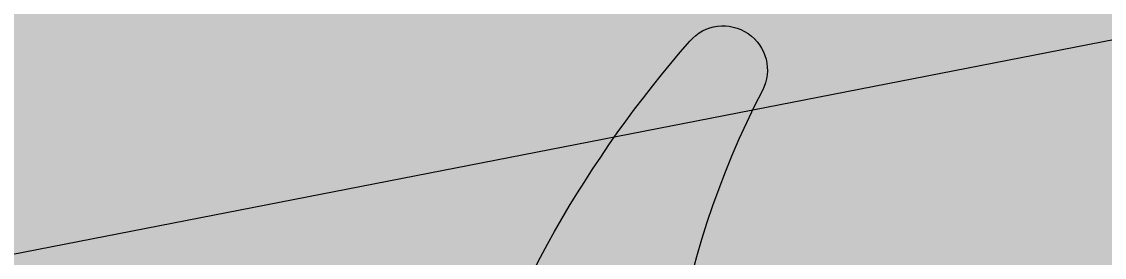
# Model space of a CAD drawing. Header units: millimetres. Extents: x 0 to 627661, y -95767 to 300888.
# Drawn here: x 508983.77 to 508991.23, y 25975.8 to 25977.43 of the extents above; entities that cross this region are included whole.
import ezdxf
from ezdxf.enums import TextEntityAlignment as Align

# ---------------------------------------------------------------- set-up
doc = ezdxf.new("R2018")
doc.units = ezdxf.units.MM
for name, color, linetype, lineweight in [('АР_Маркер экспликации', 239, 'Continuous', 13), ('АР_Номер помещения', 250, 'Continuous', 9), ('АР_Размеры', 175, 'Continuous', 9), ('АР_Сущ Несущая стена', 250, 'Continuous', 50)]:
    doc.layers.add(name, color=color, linetype=linetype, lineweight=lineweight)
doc.layers.add('АР_Названия помещений', color=124, linetype='Continuous', lineweight=5, plot=False)
doc.layers.add('АР_Помещения_площадь', color=19, linetype='Continuous', lineweight=9, plot=False)
doc.styles.add('ISOCPEUR', font='', dxfattribs={"height": 250})
doc.styles.get("Standard").update_dxf_attribs({"font": 'GOST.TTF'})
doc.styles.get('ISOCPEUR').set_extended_font_data('ISOCPEUR', italic=True)

# ---------------------------------------------------------------- blocks, each defined once
blk = doc.blocks.new('*U87')
at = {"color": 7, "style": 'ISOCPEUR', "width": 0.7, "flags": 1}
blk.add_attdef('КАТЕГОРИЯ', (-499.1655, -2092.1864), '', height=250, dxfattribs=at)
at = {"layer": 'АР_Номер помещения', "color": 7, "style": 'ISOCPEUR', "width": 0.7}
blk.add_attdef('НОМЕР_ПОМЕЩЕНИЯ', text='', height=300, dxfattribs=at).set_placement((-13874.5004, 6637.5515), align=Align.MIDDLE_CENTER)
at = {"layer": 'АР_Помещения_площадь', "color": 7, "lineweight": 30, "width": 0.7, "flags": 104}
blk.add_attdef('ИМЯ_ПОМЕЩЕНИЯ', text='', height=100, dxfattribs=at).set_placement((157.6277, 1217.1414), align=Align.MIDDLE_CENTER)
at = {"layer": 'АР_Помещения_площадь', "color": 7, "style": 'ISOCPEUR', "width": 0.7}
blk.add_attdef('ПЛОЩАДЬ_ПОМЕЩЕНИЯ', text='', height=200, dxfattribs=at).set_placement((-12654.5821, 407.6716), align=Align.MIDDLE_RIGHT)
blk = doc.blocks.new('*U85')
at = {"color": 7, "style": 'ISOCPEUR', "width": 0.7, "flags": 1}
blk.add_attdef('КАТЕГОРИЯ', (-499.1655, -2092.1864), '', height=250, dxfattribs=at)
at = {"layer": 'АР_Номер помещения', "color": 7, "style": 'ISOCPEUR', "width": 0.7}
blk.add_attdef('НОМЕР_ПОМЕЩЕНИЯ', text='', height=300, dxfattribs=at).set_placement((-17424.9012, 1870.773), align=Align.MIDDLE_CENTER)
at = {"layer": 'АР_Помещения_площадь', "color": 7, "lineweight": 30, "width": 0.7, "flags": 104}
blk.add_attdef('ИМЯ_ПОМЕЩЕНИЯ', text='', height=100, dxfattribs=at).set_placement((157.6277, 1217.1414), align=Align.MIDDLE_CENTER)
at = {"layer": 'АР_Помещения_площадь', "color": 7, "style": 'ISOCPEUR', "width": 0.7}
blk.add_attdef('ПЛОЩАДЬ_ПОМЕЩЕНИЯ', text='', height=200, dxfattribs=at).set_placement((-12452.8113, 399.3563), align=Align.MIDDLE_RIGHT)

msp = doc.modelspace()

# ---------------------------------------------------------------- linework, layer by layer
at = {"layer": 'АР_Размеры', "color": 5, "lineweight": 9, "ltscale": 150}
msp.add_line((511029.61, 26374.902), (508974.8961, 25974.1018), dxfattribs=at)
msp.add_line((511029.61, 26374.902), (508974.8961, 25974.1018), dxfattribs=at)
msp.add_line((511029.61, 26374.902), (508974.8961, 25974.1018), dxfattribs=at)
msp.add_line((511029.61, 26374.902), (508974.8961, 25974.1018), dxfattribs=at)
msp.add_line((511029.61, 26374.902), (508974.8961, 25974.1018), dxfattribs=at)
msp.add_line((511029.61, 26374.902), (508974.8961, 25974.1018), dxfattribs=at)
msp.add_line((511029.61, 26374.902), (508974.8961, 25974.1018), dxfattribs=at)
msp.add_line((511029.61, 26374.902), (508974.8961, 25974.1018), dxfattribs=at)
msp.add_line((511029.61, 26374.902), (508974.8961, 25974.1018), dxfattribs=at)
msp.add_line((511029.61, 26374.902), (508974.8961, 25974.1018), dxfattribs=at)
msp.add_line((511029.61, 26374.902), (508974.8961, 25974.1018), dxfattribs=at)
msp.add_line((511029.61, 26374.902), (508974.8961, 25974.1018), dxfattribs=at)
msp.add_line((511029.61, 26374.902), (508974.8961, 25974.1018), dxfattribs=at)
msp.add_line((511029.61, 26374.902), (508974.8961, 25974.1018), dxfattribs=at)
msp.add_line((511029.61, 26374.902), (508974.8961, 25974.1018), dxfattribs=at)
msp.add_line((511029.61, 26374.902), (508974.8961, 25974.1018), dxfattribs=at)
msp.add_line((511029.61, 26374.902), (508974.8961, 25974.1018), dxfattribs=at)
msp.add_line((511029.61, 26374.902), (508974.8961, 25974.1018), dxfattribs=at)
msp.add_line((511029.61, 26374.902), (508974.8961, 25974.1018), dxfattribs=at)
msp.add_line((511029.61, 26374.902), (508974.8961, 25974.1018), dxfattribs=at)
msp.add_line((511029.61, 26374.902), (508974.8961, 25974.1018), dxfattribs=at)
msp.add_line((511029.61, 26374.902), (508974.8961, 25974.1018), dxfattribs=at)
msp.add_line((511029.61, 26374.902), (508974.8961, 25974.1018), dxfattribs=at)
msp.add_line((511029.61, 26374.902), (508974.8961, 25974.1018), dxfattribs=at)
msp.add_line((511029.61, 26374.902), (508974.8961, 25974.1018), dxfattribs=at)
msp.add_line((511029.61, 26374.902), (508974.8961, 25974.1018), dxfattribs=at)
msp.add_line((511029.61, 26374.902), (508974.8961, 25974.1018), dxfattribs=at)
msp.add_line((511029.61, 26374.902), (508974.8961, 25974.1018), dxfattribs=at)
msp.add_line((511029.61, 26374.902), (508974.8961, 25974.1018), dxfattribs=at)
msp.add_line((511029.61, 26374.902), (508974.8961, 25974.1018), dxfattribs=at)
msp.add_line((511029.61, 26374.902), (508974.8961, 25974.1018), dxfattribs=at)
msp.add_line((511029.61, 26374.902), (508974.8961, 25974.1018), dxfattribs=at)
msp.add_line((511029.61, 26374.902), (508974.8961, 25974.1018), dxfattribs=at)
msp.add_line((511029.61, 26374.902), (508974.8961, 25974.1018), dxfattribs=at)
msp.add_line((511029.61, 26374.902), (508974.8961, 25974.1018), dxfattribs=at)
msp.add_line((511029.61, 26374.902), (508974.8961, 25974.1018), dxfattribs=at)
msp.add_line((511029.61, 26374.902), (508974.8961, 25974.1018), dxfattribs=at)
msp.add_line((511029.61, 26374.902), (508974.8961, 25974.1018), dxfattribs=at)
msp.add_line((511029.61, 26374.902), (508974.8961, 25974.1018), dxfattribs=at)
msp.add_line((511029.61, 26374.902), (508974.8961, 25974.1018), dxfattribs=at)
msp.add_line((511029.61, 26374.902), (508974.8961, 25974.1018), dxfattribs=at)
msp.add_line((511029.61, 26374.902), (508974.8961, 25974.1018), dxfattribs=at)
msp.add_line((511029.61, 26374.902), (508974.8961, 25974.1018), dxfattribs=at)
msp.add_line((511029.61, 26374.902), (508974.8961, 25974.1018), dxfattribs=at)
msp.add_line((511029.61, 26374.902), (508974.8961, 25974.1018), dxfattribs=at)
msp.add_line((511029.61, 26374.902), (508974.8961, 25974.1018), dxfattribs=at)
msp.add_line((511029.61, 26374.902), (508974.8961, 25974.1018), dxfattribs=at)
msp.add_line((511029.61, 26374.902), (508974.8961, 25974.1018), dxfattribs=at)
msp.add_line((511029.61, 26374.902), (508974.8961, 25974.1018), dxfattribs=at)
msp.add_line((511029.61, 26374.902), (508974.8961, 25974.1018), dxfattribs=at)
msp.add_line((511029.61, 26374.902), (508974.8961, 25974.1018), dxfattribs=at)
msp.add_line((511029.61, 26374.902), (508974.8961, 25974.1018), dxfattribs=at)
msp.add_line((511029.61, 26374.902), (508974.8961, 25974.1018), dxfattribs=at)
msp.add_line((511029.61, 26374.902), (508974.8961, 25974.1018), dxfattribs=at)
msp.add_line((511029.61, 26374.902), (508974.8961, 25974.1018), dxfattribs=at)
msp.add_line((511029.61, 26374.902), (508974.8961, 25974.1018), dxfattribs=at)
msp.add_line((511029.61, 26374.902), (508974.8961, 25974.1018), dxfattribs=at)
msp.add_line((511029.61, 26374.902), (508974.8961, 25974.1018), dxfattribs=at)
msp.add_line((511029.61, 26374.902), (508974.8961, 25974.1018), dxfattribs=at)
msp.add_line((511029.61, 26374.902), (508974.8961, 25974.1018), dxfattribs=at)
msp.add_line((511029.61, 26374.902), (508974.8961, 25974.1018), dxfattribs=at)
msp.add_line((511029.61, 26374.902), (508974.8961, 25974.1018), dxfattribs=at)
msp.add_line((511029.61, 26374.902), (508974.8961, 25974.1018), dxfattribs=at)
msp.add_line((511029.61, 26374.902), (508974.8961, 25974.1018), dxfattribs=at)
msp.add_line((511029.61, 26374.902), (508974.8961, 25974.1018), dxfattribs=at)
msp.add_line((511029.61, 26374.902), (508974.8961, 25974.1018), dxfattribs=at)
msp.add_line((511029.61, 26374.902), (508974.8961, 25974.1018), dxfattribs=at)
msp.add_line((511029.61, 26374.902), (508974.8961, 25974.1018), dxfattribs=at)
msp.add_line((511029.61, 26374.902), (508974.8961, 25974.1018), dxfattribs=at)
msp.add_line((511029.61, 26374.902), (508974.8961, 25974.1018), dxfattribs=at)
msp.add_line((511029.61, 26374.902), (508974.8961, 25974.1018), dxfattribs=at)
msp.add_line((511029.61, 26374.902), (508974.8961, 25974.1018), dxfattribs=at)
msp.add_line((511029.61, 26374.902), (508974.8961, 25974.1018), dxfattribs=at)
msp.add_line((511029.61, 26374.902), (508974.8961, 25974.1018), dxfattribs=at)
msp.add_line((511029.61, 26374.902), (508974.8961, 25974.1018), dxfattribs=at)
msp.add_line((511029.61, 26374.902), (508974.8961, 25974.1018), dxfattribs=at)
msp.add_line((511029.61, 26374.902), (508974.8961, 25974.1018), dxfattribs=at)
msp.add_line((511029.61, 26374.902), (508974.8961, 25974.1018), dxfattribs=at)
msp.add_line((511029.61, 26374.902), (508974.8961, 25974.1018), dxfattribs=at)
msp.add_line((511029.61, 26374.902), (508974.8961, 25974.1018), dxfattribs=at)
msp.add_line((511029.61, 26374.902), (508974.8961, 25974.1018), dxfattribs=at)
msp.add_line((511029.61, 26374.902), (508974.8961, 25974.1018), dxfattribs=at)
msp.add_line((511029.61, 26374.902), (508974.8961, 25974.1018), dxfattribs=at)
msp.add_line((511029.61, 26374.902), (508974.8961, 25974.1018), dxfattribs=at)
msp.add_line((511029.61, 26374.902), (508974.8961, 25974.1018), dxfattribs=at)
msp.add_line((511029.61, 26374.902), (508974.8961, 25974.1018), dxfattribs=at)
msp.add_line((511029.61, 26374.902), (508974.8961, 25974.1018), dxfattribs=at)
msp.add_line((511029.61, 26374.902), (508974.8961, 25974.1018), dxfattribs=at)
msp.add_line((511029.61, 26374.902), (508974.8961, 25974.1018), dxfattribs=at)
msp.add_line((511029.61, 26374.902), (508974.8961, 25974.1018), dxfattribs=at)
msp.add_line((511029.61, 26374.902), (508974.8961, 25974.1018), dxfattribs=at)
msp.add_line((511029.61, 26374.902), (508974.8961, 25974.1018), dxfattribs=at)
msp.add_line((511029.61, 26374.902), (508974.8961, 25974.1018), dxfattribs=at)
msp.add_line((511029.61, 26374.902), (508974.8961, 25974.1018), dxfattribs=at)
msp.add_line((511029.61, 26374.902), (508974.8961, 25974.1018), dxfattribs=at)
msp.add_line((511029.61, 26374.902), (508974.8961, 25974.1018), dxfattribs=at)
at = {"layer": 'АР_Размеры', "color": 5, "lineweight": 9, "ltscale": 100, "transparency": 33554687}
msp.add_lwpolyline([(508983.2809, 25974.8007, -0.527868), (508983.7765, 25974.8885), (508984.3843, 25974.2533, 0.527868), (508984.8799, 25974.3412), (508985.2176, 25975.144, -0.57795), (508985.7432, 25975.1961), (508986.2523, 25974.4195, 0.615334), (508986.79, 25974.503, -0.101403), (508988.3712, 25977.292, -0.887085), (508988.8713, 25976.9511, 0.164997), (508988.2857, 25973.1183), (508988.307, 25972.9982, -0.414304), (508987.9613, 25972.5035)], format="xyb", dxfattribs=at)
msp.add_lwpolyline([(508983.2809, 25974.8007, -0.527868), (508983.7765, 25974.8885), (508984.3843, 25974.2533, 0.527868), (508984.8799, 25974.3412), (508985.2176, 25975.144, -0.57795), (508985.7432, 25975.1961), (508986.2523, 25974.4195, 0.615334), (508986.79, 25974.503, -0.101403), (508988.3712, 25977.292, -0.887085), (508988.8713, 25976.9511, 0.164997), (508988.2857, 25973.1183), (508988.307, 25972.9982, -0.414304), (508987.9613, 25972.5035)], format="xyb", dxfattribs=at)
msp.add_lwpolyline([(508983.2809, 25974.8007, -0.527868), (508983.7765, 25974.8885), (508984.3843, 25974.2533, 0.527868), (508984.8799, 25974.3412), (508985.2176, 25975.144, -0.57795), (508985.7432, 25975.1961), (508986.2523, 25974.4195, 0.615334), (508986.79, 25974.503, -0.101403), (508988.3712, 25977.292, -0.887085), (508988.8713, 25976.9511, 0.164997), (508988.2857, 25973.1183), (508988.307, 25972.9982, -0.414304), (508987.9613, 25972.5035)], format="xyb", dxfattribs=at)
msp.add_lwpolyline([(508983.2809, 25974.8007, -0.527868), (508983.7765, 25974.8885), (508984.3843, 25974.2533, 0.527868), (508984.8799, 25974.3412), (508985.2176, 25975.144, -0.57795), (508985.7432, 25975.1961), (508986.2523, 25974.4195, 0.615334), (508986.79, 25974.503, -0.101403), (508988.3712, 25977.292, -0.887085), (508988.8713, 25976.9511, 0.164997), (508988.2857, 25973.1183), (508988.307, 25972.9982, -0.414304), (508987.9613, 25972.5035)], format="xyb", dxfattribs=at)
msp.add_lwpolyline([(508983.2809, 25974.8007, -0.527868), (508983.7765, 25974.8885), (508984.3843, 25974.2533, 0.527868), (508984.8799, 25974.3412), (508985.2176, 25975.144, -0.57795), (508985.7432, 25975.1961), (508986.2523, 25974.4195, 0.615334), (508986.79, 25974.503, -0.101403), (508988.3712, 25977.292, -0.887085), (508988.8713, 25976.9511, 0.164997), (508988.2857, 25973.1183), (508988.307, 25972.9982, -0.414304), (508987.9613, 25972.5035)], format="xyb", dxfattribs=at)
msp.add_lwpolyline([(508983.2809, 25974.8007, -0.527868), (508983.7765, 25974.8885), (508984.3843, 25974.2533, 0.527868), (508984.8799, 25974.3412), (508985.2176, 25975.144, -0.57795), (508985.7432, 25975.1961), (508986.2523, 25974.4195, 0.615334), (508986.79, 25974.503, -0.101403), (508988.3712, 25977.292, -0.887085), (508988.8713, 25976.9511, 0.164997), (508988.2857, 25973.1183), (508988.307, 25972.9982, -0.414304), (508987.9613, 25972.5035)], format="xyb", dxfattribs=at)
msp.add_lwpolyline([(508983.2809, 25974.8007, -0.527868), (508983.7765, 25974.8885), (508984.3843, 25974.2533, 0.527868), (508984.8799, 25974.3412), (508985.2176, 25975.144, -0.57795), (508985.7432, 25975.1961), (508986.2523, 25974.4195, 0.615334), (508986.79, 25974.503, -0.101403), (508988.3712, 25977.292, -0.887085), (508988.8713, 25976.9511, 0.164997), (508988.2857, 25973.1183), (508988.307, 25972.9982, -0.414304), (508987.9613, 25972.5035)], format="xyb", dxfattribs=at)
msp.add_lwpolyline([(508983.2809, 25974.8007, -0.527868), (508983.7765, 25974.8885), (508984.3843, 25974.2533, 0.527868), (508984.8799, 25974.3412), (508985.2176, 25975.144, -0.57795), (508985.7432, 25975.1961), (508986.2523, 25974.4195, 0.615334), (508986.79, 25974.503, -0.101403), (508988.3712, 25977.292, -0.887085), (508988.8713, 25976.9511, 0.164997), (508988.2857, 25973.1183), (508988.307, 25972.9982, -0.414304), (508987.9613, 25972.5035)], format="xyb", dxfattribs=at)
msp.add_lwpolyline([(508983.2809, 25974.8007, -0.527868), (508983.7765, 25974.8885), (508984.3843, 25974.2533, 0.527868), (508984.8799, 25974.3412), (508985.2176, 25975.144, -0.57795), (508985.7432, 25975.1961), (508986.2523, 25974.4195, 0.615334), (508986.79, 25974.503, -0.101403), (508988.3712, 25977.292, -0.887085), (508988.8713, 25976.9511, 0.164997), (508988.2857, 25973.1183), (508988.307, 25972.9982, -0.414304), (508987.9613, 25972.5035)], format="xyb", dxfattribs=at)
msp.add_lwpolyline([(508983.2809, 25974.8007, -0.527868), (508983.7765, 25974.8885), (508984.3843, 25974.2533, 0.527868), (508984.8799, 25974.3412), (508985.2176, 25975.144, -0.57795), (508985.7432, 25975.1961), (508986.2523, 25974.4195, 0.615334), (508986.79, 25974.503, -0.101403), (508988.3712, 25977.292, -0.887085), (508988.8713, 25976.9511, 0.164997), (508988.2857, 25973.1183), (508988.307, 25972.9982, -0.414304), (508987.9613, 25972.5035)], format="xyb", dxfattribs=at)
msp.add_lwpolyline([(508983.2809, 25974.8007, -0.527868), (508983.7765, 25974.8885), (508984.3843, 25974.2533, 0.527868), (508984.8799, 25974.3412), (508985.2176, 25975.144, -0.57795), (508985.7432, 25975.1961), (508986.2523, 25974.4195, 0.615334), (508986.79, 25974.503, -0.101403), (508988.3712, 25977.292, -0.887085), (508988.8713, 25976.9511, 0.164997), (508988.2857, 25973.1183), (508988.307, 25972.9982, -0.414304), (508987.9613, 25972.5035)], format="xyb", dxfattribs=at)
msp.add_lwpolyline([(508983.2809, 25974.8007, -0.527868), (508983.7765, 25974.8885), (508984.3843, 25974.2533, 0.527868), (508984.8799, 25974.3412), (508985.2176, 25975.144, -0.57795), (508985.7432, 25975.1961), (508986.2523, 25974.4195, 0.615334), (508986.79, 25974.503, -0.101403), (508988.3712, 25977.292, -0.887085), (508988.8713, 25976.9511, 0.164997), (508988.2857, 25973.1183), (508988.307, 25972.9982, -0.414304), (508987.9613, 25972.5035)], format="xyb", dxfattribs=at)
msp.add_lwpolyline([(508983.2809, 25974.8007, -0.527868), (508983.7765, 25974.8885), (508984.3843, 25974.2533, 0.527868), (508984.8799, 25974.3412), (508985.2176, 25975.144, -0.57795), (508985.7432, 25975.1961), (508986.2523, 25974.4195, 0.615334), (508986.79, 25974.503, -0.101403), (508988.3712, 25977.292, -0.887085), (508988.8713, 25976.9511, 0.164997), (508988.2857, 25973.1183), (508988.307, 25972.9982, -0.414304), (508987.9613, 25972.5035)], format="xyb", dxfattribs=at)
msp.add_lwpolyline([(508983.2809, 25974.8007, -0.527868), (508983.7765, 25974.8885), (508984.3843, 25974.2533, 0.527868), (508984.8799, 25974.3412), (508985.2176, 25975.144, -0.57795), (508985.7432, 25975.1961), (508986.2523, 25974.4195, 0.615334), (508986.79, 25974.503, -0.101403), (508988.3712, 25977.292, -0.887085), (508988.8713, 25976.9511, 0.164997), (508988.2857, 25973.1183), (508988.307, 25972.9982, -0.414304), (508987.9613, 25972.5035)], format="xyb", dxfattribs=at)
msp.add_lwpolyline([(508983.2809, 25974.8007, -0.527868), (508983.7765, 25974.8885), (508984.3843, 25974.2533, 0.527868), (508984.8799, 25974.3412), (508985.2176, 25975.144, -0.57795), (508985.7432, 25975.1961), (508986.2523, 25974.4195, 0.615334), (508986.79, 25974.503, -0.101403), (508988.3712, 25977.292, -0.887085), (508988.8713, 25976.9511, 0.164997), (508988.2857, 25973.1183), (508988.307, 25972.9982, -0.414304), (508987.9613, 25972.5035)], format="xyb", dxfattribs=at)
msp.add_lwpolyline([(508983.2809, 25974.8007, -0.527868), (508983.7765, 25974.8885), (508984.3843, 25974.2533, 0.527868), (508984.8799, 25974.3412), (508985.2176, 25975.144, -0.57795), (508985.7432, 25975.1961), (508986.2523, 25974.4195, 0.615334), (508986.79, 25974.503, -0.101403), (508988.3712, 25977.292, -0.887085), (508988.8713, 25976.9511, 0.164997), (508988.2857, 25973.1183), (508988.307, 25972.9982, -0.414304), (508987.9613, 25972.5035)], format="xyb", dxfattribs=at)
msp.add_lwpolyline([(508983.2809, 25974.8007, -0.527868), (508983.7765, 25974.8885), (508984.3843, 25974.2533, 0.527868), (508984.8799, 25974.3412), (508985.2176, 25975.144, -0.57795), (508985.7432, 25975.1961), (508986.2523, 25974.4195, 0.615334), (508986.79, 25974.503, -0.101403), (508988.3712, 25977.292, -0.887085), (508988.8713, 25976.9511, 0.164997), (508988.2857, 25973.1183), (508988.307, 25972.9982, -0.414304), (508987.9613, 25972.5035)], format="xyb", dxfattribs=at)
msp.add_lwpolyline([(508983.2809, 25974.8007, -0.527868), (508983.7765, 25974.8885), (508984.3843, 25974.2533, 0.527868), (508984.8799, 25974.3412), (508985.2176, 25975.144, -0.57795), (508985.7432, 25975.1961), (508986.2523, 25974.4195, 0.615334), (508986.79, 25974.503, -0.101403), (508988.3712, 25977.292, -0.887085), (508988.8713, 25976.9511, 0.164997), (508988.2857, 25973.1183), (508988.307, 25972.9982, -0.414304), (508987.9613, 25972.5035)], format="xyb", dxfattribs=at)
msp.add_lwpolyline([(508983.2809, 25974.8007, -0.527868), (508983.7765, 25974.8885), (508984.3843, 25974.2533, 0.527868), (508984.8799, 25974.3412), (508985.2176, 25975.144, -0.57795), (508985.7432, 25975.1961), (508986.2523, 25974.4195, 0.615334), (508986.79, 25974.503, -0.101403), (508988.3712, 25977.292, -0.887085), (508988.8713, 25976.9511, 0.164997), (508988.2857, 25973.1183), (508988.307, 25972.9982, -0.414304), (508987.9613, 25972.5035)], format="xyb", dxfattribs=at)
msp.add_lwpolyline([(508983.2809, 25974.8007, -0.527868), (508983.7765, 25974.8885), (508984.3843, 25974.2533, 0.527868), (508984.8799, 25974.3412), (508985.2176, 25975.144, -0.57795), (508985.7432, 25975.1961), (508986.2523, 25974.4195, 0.615334), (508986.79, 25974.503, -0.101403), (508988.3712, 25977.292, -0.887085), (508988.8713, 25976.9511, 0.164997), (508988.2857, 25973.1183), (508988.307, 25972.9982, -0.414304), (508987.9613, 25972.5035)], format="xyb", dxfattribs=at)
msp.add_lwpolyline([(508983.2809, 25974.8007, -0.527868), (508983.7765, 25974.8885), (508984.3843, 25974.2533, 0.527868), (508984.8799, 25974.3412), (508985.2176, 25975.144, -0.57795), (508985.7432, 25975.1961), (508986.2523, 25974.4195, 0.615334), (508986.79, 25974.503, -0.101403), (508988.3712, 25977.292, -0.887085), (508988.8713, 25976.9511, 0.164997), (508988.2857, 25973.1183), (508988.307, 25972.9982, -0.414304), (508987.9613, 25972.5035)], format="xyb", dxfattribs=at)
msp.add_lwpolyline([(508983.2809, 25974.8007, -0.527868), (508983.7765, 25974.8885), (508984.3843, 25974.2533, 0.527868), (508984.8799, 25974.3412), (508985.2176, 25975.144, -0.57795), (508985.7432, 25975.1961), (508986.2523, 25974.4195, 0.615334), (508986.79, 25974.503, -0.101403), (508988.3712, 25977.292, -0.887085), (508988.8713, 25976.9511, 0.164997), (508988.2857, 25973.1183), (508988.307, 25972.9982, -0.414304), (508987.9613, 25972.5035)], format="xyb", dxfattribs=at)
msp.add_lwpolyline([(508983.2809, 25974.8007, -0.527868), (508983.7765, 25974.8885), (508984.3843, 25974.2533, 0.527868), (508984.8799, 25974.3412), (508985.2176, 25975.144, -0.57795), (508985.7432, 25975.1961), (508986.2523, 25974.4195, 0.615334), (508986.79, 25974.503, -0.101403), (508988.3712, 25977.292, -0.887085), (508988.8713, 25976.9511, 0.164997), (508988.2857, 25973.1183), (508988.307, 25972.9982, -0.414304), (508987.9613, 25972.5035)], format="xyb", dxfattribs=at)
msp.add_lwpolyline([(508983.2809, 25974.8007, -0.527868), (508983.7765, 25974.8885), (508984.3843, 25974.2533, 0.527868), (508984.8799, 25974.3412), (508985.2176, 25975.144, -0.57795), (508985.7432, 25975.1961), (508986.2523, 25974.4195, 0.615334), (508986.79, 25974.503, -0.101403), (508988.3712, 25977.292, -0.887085), (508988.8713, 25976.9511, 0.164997), (508988.2857, 25973.1183), (508988.307, 25972.9982, -0.414304), (508987.9613, 25972.5035)], format="xyb", dxfattribs=at)
msp.add_lwpolyline([(508983.2809, 25974.8007, -0.527868), (508983.7765, 25974.8885), (508984.3843, 25974.2533, 0.527868), (508984.8799, 25974.3412), (508985.2176, 25975.144, -0.57795), (508985.7432, 25975.1961), (508986.2523, 25974.4195, 0.615334), (508986.79, 25974.503, -0.101403), (508988.3712, 25977.292, -0.887085), (508988.8713, 25976.9511, 0.164997), (508988.2857, 25973.1183), (508988.307, 25972.9982, -0.414304), (508987.9613, 25972.5035)], format="xyb", dxfattribs=at)
msp.add_lwpolyline([(508983.2809, 25974.8007, -0.527868), (508983.7765, 25974.8885), (508984.3843, 25974.2533, 0.527868), (508984.8799, 25974.3412), (508985.2176, 25975.144, -0.57795), (508985.7432, 25975.1961), (508986.2523, 25974.4195, 0.615334), (508986.79, 25974.503, -0.101403), (508988.3712, 25977.292, -0.887085), (508988.8713, 25976.9511, 0.164997), (508988.2857, 25973.1183), (508988.307, 25972.9982, -0.414304), (508987.9613, 25972.5035)], format="xyb", dxfattribs=at)
msp.add_lwpolyline([(508983.2809, 25974.8007, -0.527868), (508983.7765, 25974.8885), (508984.3843, 25974.2533, 0.527868), (508984.8799, 25974.3412), (508985.2176, 25975.144, -0.57795), (508985.7432, 25975.1961), (508986.2523, 25974.4195, 0.615334), (508986.79, 25974.503, -0.101403), (508988.3712, 25977.292, -0.887085), (508988.8713, 25976.9511, 0.164997), (508988.2857, 25973.1183), (508988.307, 25972.9982, -0.414304), (508987.9613, 25972.5035)], format="xyb", dxfattribs=at)
msp.add_lwpolyline([(508983.2809, 25974.8007, -0.527868), (508983.7765, 25974.8885), (508984.3843, 25974.2533, 0.527868), (508984.8799, 25974.3412), (508985.2176, 25975.144, -0.57795), (508985.7432, 25975.1961), (508986.2523, 25974.4195, 0.615334), (508986.79, 25974.503, -0.101403), (508988.3712, 25977.292, -0.887085), (508988.8713, 25976.9511, 0.164997), (508988.2857, 25973.1183), (508988.307, 25972.9982, -0.414304), (508987.9613, 25972.5035)], format="xyb", dxfattribs=at)
msp.add_lwpolyline([(508983.2809, 25974.8007, -0.527868), (508983.7765, 25974.8885), (508984.3843, 25974.2533, 0.527868), (508984.8799, 25974.3412), (508985.2176, 25975.144, -0.57795), (508985.7432, 25975.1961), (508986.2523, 25974.4195, 0.615334), (508986.79, 25974.503, -0.101403), (508988.3712, 25977.292, -0.887085), (508988.8713, 25976.9511, 0.164997), (508988.2857, 25973.1183), (508988.307, 25972.9982, -0.414304), (508987.9613, 25972.5035)], format="xyb", dxfattribs=at)
msp.add_lwpolyline([(508983.2809, 25974.8007, -0.527868), (508983.7765, 25974.8885), (508984.3843, 25974.2533, 0.527868), (508984.8799, 25974.3412), (508985.2176, 25975.144, -0.57795), (508985.7432, 25975.1961), (508986.2523, 25974.4195, 0.615334), (508986.79, 25974.503, -0.101403), (508988.3712, 25977.292, -0.887085), (508988.8713, 25976.9511, 0.164997), (508988.2857, 25973.1183), (508988.307, 25972.9982, -0.414304), (508987.9613, 25972.5035)], format="xyb", dxfattribs=at)
msp.add_lwpolyline([(508983.2809, 25974.8007, -0.527868), (508983.7765, 25974.8885), (508984.3843, 25974.2533, 0.527868), (508984.8799, 25974.3412), (508985.2176, 25975.144, -0.57795), (508985.7432, 25975.1961), (508986.2523, 25974.4195, 0.615334), (508986.79, 25974.503, -0.101403), (508988.3712, 25977.292, -0.887085), (508988.8713, 25976.9511, 0.164997), (508988.2857, 25973.1183), (508988.307, 25972.9982, -0.414304), (508987.9613, 25972.5035)], format="xyb", dxfattribs=at)
msp.add_lwpolyline([(508983.2809, 25974.8007, -0.527868), (508983.7765, 25974.8885), (508984.3843, 25974.2533, 0.527868), (508984.8799, 25974.3412), (508985.2176, 25975.144, -0.57795), (508985.7432, 25975.1961), (508986.2523, 25974.4195, 0.615334), (508986.79, 25974.503, -0.101403), (508988.3712, 25977.292, -0.887085), (508988.8713, 25976.9511, 0.164997), (508988.2857, 25973.1183), (508988.307, 25972.9982, -0.414304), (508987.9613, 25972.5035)], format="xyb", dxfattribs=at)
msp.add_lwpolyline([(508983.2809, 25974.8007, -0.527868), (508983.7765, 25974.8885), (508984.3843, 25974.2533, 0.527868), (508984.8799, 25974.3412), (508985.2176, 25975.144, -0.57795), (508985.7432, 25975.1961), (508986.2523, 25974.4195, 0.615334), (508986.79, 25974.503, -0.101403), (508988.3712, 25977.292, -0.887085), (508988.8713, 25976.9511, 0.164997), (508988.2857, 25973.1183), (508988.307, 25972.9982, -0.414304), (508987.9613, 25972.5035)], format="xyb", dxfattribs=at)
msp.add_lwpolyline([(508983.2809, 25974.8007, -0.527868), (508983.7765, 25974.8885), (508984.3843, 25974.2533, 0.527868), (508984.8799, 25974.3412), (508985.2176, 25975.144, -0.57795), (508985.7432, 25975.1961), (508986.2523, 25974.4195, 0.615334), (508986.79, 25974.503, -0.101403), (508988.3712, 25977.292, -0.887085), (508988.8713, 25976.9511, 0.164997), (508988.2857, 25973.1183), (508988.307, 25972.9982, -0.414304), (508987.9613, 25972.5035)], format="xyb", dxfattribs=at)
msp.add_lwpolyline([(508983.2809, 25974.8007, -0.527868), (508983.7765, 25974.8885), (508984.3843, 25974.2533, 0.527868), (508984.8799, 25974.3412), (508985.2176, 25975.144, -0.57795), (508985.7432, 25975.1961), (508986.2523, 25974.4195, 0.615334), (508986.79, 25974.503, -0.101403), (508988.3712, 25977.292, -0.887085), (508988.8713, 25976.9511, 0.164997), (508988.2857, 25973.1183), (508988.307, 25972.9982, -0.414304), (508987.9613, 25972.5035)], format="xyb", dxfattribs=at)
msp.add_lwpolyline([(508983.2809, 25974.8007, -0.527868), (508983.7765, 25974.8885), (508984.3843, 25974.2533, 0.527868), (508984.8799, 25974.3412), (508985.2176, 25975.144, -0.57795), (508985.7432, 25975.1961), (508986.2523, 25974.4195, 0.615334), (508986.79, 25974.503, -0.101403), (508988.3712, 25977.292, -0.887085), (508988.8713, 25976.9511, 0.164997), (508988.2857, 25973.1183), (508988.307, 25972.9982, -0.414304), (508987.9613, 25972.5035)], format="xyb", dxfattribs=at)
msp.add_lwpolyline([(508983.2809, 25974.8007, -0.527868), (508983.7765, 25974.8885), (508984.3843, 25974.2533, 0.527868), (508984.8799, 25974.3412), (508985.2176, 25975.144, -0.57795), (508985.7432, 25975.1961), (508986.2523, 25974.4195, 0.615334), (508986.79, 25974.503, -0.101403), (508988.3712, 25977.292, -0.887085), (508988.8713, 25976.9511, 0.164997), (508988.2857, 25973.1183), (508988.307, 25972.9982, -0.414304), (508987.9613, 25972.5035)], format="xyb", dxfattribs=at)
msp.add_lwpolyline([(508983.2809, 25974.8007, -0.527868), (508983.7765, 25974.8885), (508984.3843, 25974.2533, 0.527868), (508984.8799, 25974.3412), (508985.2176, 25975.144, -0.57795), (508985.7432, 25975.1961), (508986.2523, 25974.4195, 0.615334), (508986.79, 25974.503, -0.101403), (508988.3712, 25977.292, -0.887085), (508988.8713, 25976.9511, 0.164997), (508988.2857, 25973.1183), (508988.307, 25972.9982, -0.414304), (508987.9613, 25972.5035)], format="xyb", dxfattribs=at)
msp.add_lwpolyline([(508983.2809, 25974.8007, -0.527868), (508983.7765, 25974.8885), (508984.3843, 25974.2533, 0.527868), (508984.8799, 25974.3412), (508985.2176, 25975.144, -0.57795), (508985.7432, 25975.1961), (508986.2523, 25974.4195, 0.615334), (508986.79, 25974.503, -0.101403), (508988.3712, 25977.292, -0.887085), (508988.8713, 25976.9511, 0.164997), (508988.2857, 25973.1183), (508988.307, 25972.9982, -0.414304), (508987.9613, 25972.5035)], format="xyb", dxfattribs=at)
msp.add_lwpolyline([(508983.2809, 25974.8007, -0.527868), (508983.7765, 25974.8885), (508984.3843, 25974.2533, 0.527868), (508984.8799, 25974.3412), (508985.2176, 25975.144, -0.57795), (508985.7432, 25975.1961), (508986.2523, 25974.4195, 0.615334), (508986.79, 25974.503, -0.101403), (508988.3712, 25977.292, -0.887085), (508988.8713, 25976.9511, 0.164997), (508988.2857, 25973.1183), (508988.307, 25972.9982, -0.414304), (508987.9613, 25972.5035)], format="xyb", dxfattribs=at)
msp.add_lwpolyline([(508983.2809, 25974.8007, -0.527868), (508983.7765, 25974.8885), (508984.3843, 25974.2533, 0.527868), (508984.8799, 25974.3412), (508985.2176, 25975.144, -0.57795), (508985.7432, 25975.1961), (508986.2523, 25974.4195, 0.615334), (508986.79, 25974.503, -0.101403), (508988.3712, 25977.292, -0.887085), (508988.8713, 25976.9511, 0.164997), (508988.2857, 25973.1183), (508988.307, 25972.9982, -0.414304), (508987.9613, 25972.5035)], format="xyb", dxfattribs=at)
msp.add_lwpolyline([(508983.2809, 25974.8007, -0.527868), (508983.7765, 25974.8885), (508984.3843, 25974.2533, 0.527868), (508984.8799, 25974.3412), (508985.2176, 25975.144, -0.57795), (508985.7432, 25975.1961), (508986.2523, 25974.4195, 0.615334), (508986.79, 25974.503, -0.101403), (508988.3712, 25977.292, -0.887085), (508988.8713, 25976.9511, 0.164997), (508988.2857, 25973.1183), (508988.307, 25972.9982, -0.414304), (508987.9613, 25972.5035)], format="xyb", dxfattribs=at)
msp.add_lwpolyline([(508983.2809, 25974.8007, -0.527868), (508983.7765, 25974.8885), (508984.3843, 25974.2533, 0.527868), (508984.8799, 25974.3412), (508985.2176, 25975.144, -0.57795), (508985.7432, 25975.1961), (508986.2523, 25974.4195, 0.615334), (508986.79, 25974.503, -0.101403), (508988.3712, 25977.292, -0.887085), (508988.8713, 25976.9511, 0.164997), (508988.2857, 25973.1183), (508988.307, 25972.9982, -0.414304), (508987.9613, 25972.5035)], format="xyb", dxfattribs=at)
msp.add_lwpolyline([(508983.2809, 25974.8007, -0.527868), (508983.7765, 25974.8885), (508984.3843, 25974.2533, 0.527868), (508984.8799, 25974.3412), (508985.2176, 25975.144, -0.57795), (508985.7432, 25975.1961), (508986.2523, 25974.4195, 0.615334), (508986.79, 25974.503, -0.101403), (508988.3712, 25977.292, -0.887085), (508988.8713, 25976.9511, 0.164997), (508988.2857, 25973.1183), (508988.307, 25972.9982, -0.414304), (508987.9613, 25972.5035)], format="xyb", dxfattribs=at)
msp.add_lwpolyline([(508983.2809, 25974.8007, -0.527868), (508983.7765, 25974.8885), (508984.3843, 25974.2533, 0.527868), (508984.8799, 25974.3412), (508985.2176, 25975.144, -0.57795), (508985.7432, 25975.1961), (508986.2523, 25974.4195, 0.615334), (508986.79, 25974.503, -0.101403), (508988.3712, 25977.292, -0.887085), (508988.8713, 25976.9511, 0.164997), (508988.2857, 25973.1183), (508988.307, 25972.9982, -0.414304), (508987.9613, 25972.5035)], format="xyb", dxfattribs=at)
msp.add_lwpolyline([(508983.2809, 25974.8007, -0.527868), (508983.7765, 25974.8885), (508984.3843, 25974.2533, 0.527868), (508984.8799, 25974.3412), (508985.2176, 25975.144, -0.57795), (508985.7432, 25975.1961), (508986.2523, 25974.4195, 0.615334), (508986.79, 25974.503, -0.101403), (508988.3712, 25977.292, -0.887085), (508988.8713, 25976.9511, 0.164997), (508988.2857, 25973.1183), (508988.307, 25972.9982, -0.414304), (508987.9613, 25972.5035)], format="xyb", dxfattribs=at)
msp.add_lwpolyline([(508983.2809, 25974.8007, -0.527868), (508983.7765, 25974.8885), (508984.3843, 25974.2533, 0.527868), (508984.8799, 25974.3412), (508985.2176, 25975.144, -0.57795), (508985.7432, 25975.1961), (508986.2523, 25974.4195, 0.615334), (508986.79, 25974.503, -0.101403), (508988.3712, 25977.292, -0.887085), (508988.8713, 25976.9511, 0.164997), (508988.2857, 25973.1183), (508988.307, 25972.9982, -0.414304), (508987.9613, 25972.5035)], format="xyb", dxfattribs=at)
msp.add_lwpolyline([(508983.2809, 25974.8007, -0.527868), (508983.7765, 25974.8885), (508984.3843, 25974.2533, 0.527868), (508984.8799, 25974.3412), (508985.2176, 25975.144, -0.57795), (508985.7432, 25975.1961), (508986.2523, 25974.4195, 0.615334), (508986.79, 25974.503, -0.101403), (508988.3712, 25977.292, -0.887085), (508988.8713, 25976.9511, 0.164997), (508988.2857, 25973.1183), (508988.307, 25972.9982, -0.414304), (508987.9613, 25972.5035)], format="xyb", dxfattribs=at)
msp.add_lwpolyline([(508983.2809, 25974.8007, -0.527868), (508983.7765, 25974.8885), (508984.3843, 25974.2533, 0.527868), (508984.8799, 25974.3412), (508985.2176, 25975.144, -0.57795), (508985.7432, 25975.1961), (508986.2523, 25974.4195, 0.615334), (508986.79, 25974.503, -0.101403), (508988.3712, 25977.292, -0.887085), (508988.8713, 25976.9511, 0.164997), (508988.2857, 25973.1183), (508988.307, 25972.9982, -0.414304), (508987.9613, 25972.5035)], format="xyb", dxfattribs=at)
msp.add_lwpolyline([(508983.2809, 25974.8007, -0.527868), (508983.7765, 25974.8885), (508984.3843, 25974.2533, 0.527868), (508984.8799, 25974.3412), (508985.2176, 25975.144, -0.57795), (508985.7432, 25975.1961), (508986.2523, 25974.4195, 0.615334), (508986.79, 25974.503, -0.101403), (508988.3712, 25977.292, -0.887085), (508988.8713, 25976.9511, 0.164997), (508988.2857, 25973.1183), (508988.307, 25972.9982, -0.414304), (508987.9613, 25972.5035)], format="xyb", dxfattribs=at)
msp.add_lwpolyline([(508983.2809, 25974.8007, -0.527868), (508983.7765, 25974.8885), (508984.3843, 25974.2533, 0.527868), (508984.8799, 25974.3412), (508985.2176, 25975.144, -0.57795), (508985.7432, 25975.1961), (508986.2523, 25974.4195, 0.615334), (508986.79, 25974.503, -0.101403), (508988.3712, 25977.292, -0.887085), (508988.8713, 25976.9511, 0.164997), (508988.2857, 25973.1183), (508988.307, 25972.9982, -0.414304), (508987.9613, 25972.5035)], format="xyb", dxfattribs=at)
msp.add_lwpolyline([(508983.2809, 25974.8007, -0.527868), (508983.7765, 25974.8885), (508984.3843, 25974.2533, 0.527868), (508984.8799, 25974.3412), (508985.2176, 25975.144, -0.57795), (508985.7432, 25975.1961), (508986.2523, 25974.4195, 0.615334), (508986.79, 25974.503, -0.101403), (508988.3712, 25977.292, -0.887085), (508988.8713, 25976.9511, 0.164997), (508988.2857, 25973.1183), (508988.307, 25972.9982, -0.414304), (508987.9613, 25972.5035)], format="xyb", dxfattribs=at)
msp.add_lwpolyline([(508983.2809, 25974.8007, -0.527868), (508983.7765, 25974.8885), (508984.3843, 25974.2533, 0.527868), (508984.8799, 25974.3412), (508985.2176, 25975.144, -0.57795), (508985.7432, 25975.1961), (508986.2523, 25974.4195, 0.615334), (508986.79, 25974.503, -0.101403), (508988.3712, 25977.292, -0.887085), (508988.8713, 25976.9511, 0.164997), (508988.2857, 25973.1183), (508988.307, 25972.9982, -0.414304), (508987.9613, 25972.5035)], format="xyb", dxfattribs=at)
msp.add_lwpolyline([(508983.2809, 25974.8007, -0.527868), (508983.7765, 25974.8885), (508984.3843, 25974.2533, 0.527868), (508984.8799, 25974.3412), (508985.2176, 25975.144, -0.57795), (508985.7432, 25975.1961), (508986.2523, 25974.4195, 0.615334), (508986.79, 25974.503, -0.101403), (508988.3712, 25977.292, -0.887085), (508988.8713, 25976.9511, 0.164997), (508988.2857, 25973.1183), (508988.307, 25972.9982, -0.414304), (508987.9613, 25972.5035)], format="xyb", dxfattribs=at)
msp.add_lwpolyline([(508983.2809, 25974.8007, -0.527868), (508983.7765, 25974.8885), (508984.3843, 25974.2533, 0.527868), (508984.8799, 25974.3412), (508985.2176, 25975.144, -0.57795), (508985.7432, 25975.1961), (508986.2523, 25974.4195, 0.615334), (508986.79, 25974.503, -0.101403), (508988.3712, 25977.292, -0.887085), (508988.8713, 25976.9511, 0.164997), (508988.2857, 25973.1183), (508988.307, 25972.9982, -0.414304), (508987.9613, 25972.5035)], format="xyb", dxfattribs=at)
msp.add_lwpolyline([(508983.2809, 25974.8007, -0.527868), (508983.7765, 25974.8885), (508984.3843, 25974.2533, 0.527868), (508984.8799, 25974.3412), (508985.2176, 25975.144, -0.57795), (508985.7432, 25975.1961), (508986.2523, 25974.4195, 0.615334), (508986.79, 25974.503, -0.101403), (508988.3712, 25977.292, -0.887085), (508988.8713, 25976.9511, 0.164997), (508988.2857, 25973.1183), (508988.307, 25972.9982, -0.414304), (508987.9613, 25972.5035)], format="xyb", dxfattribs=at)
msp.add_lwpolyline([(508983.2809, 25974.8007, -0.527868), (508983.7765, 25974.8885), (508984.3843, 25974.2533, 0.527868), (508984.8799, 25974.3412), (508985.2176, 25975.144, -0.57795), (508985.7432, 25975.1961), (508986.2523, 25974.4195, 0.615334), (508986.79, 25974.503, -0.101403), (508988.3712, 25977.292, -0.887085), (508988.8713, 25976.9511, 0.164997), (508988.2857, 25973.1183), (508988.307, 25972.9982, -0.414304), (508987.9613, 25972.5035)], format="xyb", dxfattribs=at)
msp.add_lwpolyline([(508983.2809, 25974.8007, -0.527868), (508983.7765, 25974.8885), (508984.3843, 25974.2533, 0.527868), (508984.8799, 25974.3412), (508985.2176, 25975.144, -0.57795), (508985.7432, 25975.1961), (508986.2523, 25974.4195, 0.615334), (508986.79, 25974.503, -0.101403), (508988.3712, 25977.292, -0.887085), (508988.8713, 25976.9511, 0.164997), (508988.2857, 25973.1183), (508988.307, 25972.9982, -0.414304), (508987.9613, 25972.5035)], format="xyb", dxfattribs=at)
msp.add_lwpolyline([(508983.2809, 25974.8007, -0.527868), (508983.7765, 25974.8885), (508984.3843, 25974.2533, 0.527868), (508984.8799, 25974.3412), (508985.2176, 25975.144, -0.57795), (508985.7432, 25975.1961), (508986.2523, 25974.4195, 0.615334), (508986.79, 25974.503, -0.101403), (508988.3712, 25977.292, -0.887085), (508988.8713, 25976.9511, 0.164997), (508988.2857, 25973.1183), (508988.307, 25972.9982, -0.414304), (508987.9613, 25972.5035)], format="xyb", dxfattribs=at)
msp.add_lwpolyline([(508983.2809, 25974.8007, -0.527868), (508983.7765, 25974.8885), (508984.3843, 25974.2533, 0.527868), (508984.8799, 25974.3412), (508985.2176, 25975.144, -0.57795), (508985.7432, 25975.1961), (508986.2523, 25974.4195, 0.615334), (508986.79, 25974.503, -0.101403), (508988.3712, 25977.292, -0.887085), (508988.8713, 25976.9511, 0.164997), (508988.2857, 25973.1183), (508988.307, 25972.9982, -0.414304), (508987.9613, 25972.5035)], format="xyb", dxfattribs=at)
msp.add_lwpolyline([(508983.2809, 25974.8007, -0.527868), (508983.7765, 25974.8885), (508984.3843, 25974.2533, 0.527868), (508984.8799, 25974.3412), (508985.2176, 25975.144, -0.57795), (508985.7432, 25975.1961), (508986.2523, 25974.4195, 0.615334), (508986.79, 25974.503, -0.101403), (508988.3712, 25977.292, -0.887085), (508988.8713, 25976.9511, 0.164997), (508988.2857, 25973.1183), (508988.307, 25972.9982, -0.414304), (508987.9613, 25972.5035)], format="xyb", dxfattribs=at)
msp.add_lwpolyline([(508983.2809, 25974.8007, -0.527868), (508983.7765, 25974.8885), (508984.3843, 25974.2533, 0.527868), (508984.8799, 25974.3412), (508985.2176, 25975.144, -0.57795), (508985.7432, 25975.1961), (508986.2523, 25974.4195, 0.615334), (508986.79, 25974.503, -0.101403), (508988.3712, 25977.292, -0.887085), (508988.8713, 25976.9511, 0.164997), (508988.2857, 25973.1183), (508988.307, 25972.9982, -0.414304), (508987.9613, 25972.5035)], format="xyb", dxfattribs=at)
msp.add_lwpolyline([(508983.2809, 25974.8007, -0.527868), (508983.7765, 25974.8885), (508984.3843, 25974.2533, 0.527868), (508984.8799, 25974.3412), (508985.2176, 25975.144, -0.57795), (508985.7432, 25975.1961), (508986.2523, 25974.4195, 0.615334), (508986.79, 25974.503, -0.101403), (508988.3712, 25977.292, -0.887085), (508988.8713, 25976.9511, 0.164997), (508988.2857, 25973.1183), (508988.307, 25972.9982, -0.414304), (508987.9613, 25972.5035)], format="xyb", dxfattribs=at)
msp.add_lwpolyline([(508983.2809, 25974.8007, -0.527868), (508983.7765, 25974.8885), (508984.3843, 25974.2533, 0.527868), (508984.8799, 25974.3412), (508985.2176, 25975.144, -0.57795), (508985.7432, 25975.1961), (508986.2523, 25974.4195, 0.615334), (508986.79, 25974.503, -0.101403), (508988.3712, 25977.292, -0.887085), (508988.8713, 25976.9511, 0.164997), (508988.2857, 25973.1183), (508988.307, 25972.9982, -0.414304), (508987.9613, 25972.5035)], format="xyb", dxfattribs=at)
msp.add_lwpolyline([(508983.2809, 25974.8007, -0.527868), (508983.7765, 25974.8885), (508984.3843, 25974.2533, 0.527868), (508984.8799, 25974.3412), (508985.2176, 25975.144, -0.57795), (508985.7432, 25975.1961), (508986.2523, 25974.4195, 0.615334), (508986.79, 25974.503, -0.101403), (508988.3712, 25977.292, -0.887085), (508988.8713, 25976.9511, 0.164997), (508988.2857, 25973.1183), (508988.307, 25972.9982, -0.414304), (508987.9613, 25972.5035)], format="xyb", dxfattribs=at)
msp.add_lwpolyline([(508983.2809, 25974.8007, -0.527868), (508983.7765, 25974.8885), (508984.3843, 25974.2533, 0.527868), (508984.8799, 25974.3412), (508985.2176, 25975.144, -0.57795), (508985.7432, 25975.1961), (508986.2523, 25974.4195, 0.615334), (508986.79, 25974.503, -0.101403), (508988.3712, 25977.292, -0.887085), (508988.8713, 25976.9511, 0.164997), (508988.2857, 25973.1183), (508988.307, 25972.9982, -0.414304), (508987.9613, 25972.5035)], format="xyb", dxfattribs=at)
msp.add_lwpolyline([(508983.2809, 25974.8007, -0.527868), (508983.7765, 25974.8885), (508984.3843, 25974.2533, 0.527868), (508984.8799, 25974.3412), (508985.2176, 25975.144, -0.57795), (508985.7432, 25975.1961), (508986.2523, 25974.4195, 0.615334), (508986.79, 25974.503, -0.101403), (508988.3712, 25977.292, -0.887085), (508988.8713, 25976.9511, 0.164997), (508988.2857, 25973.1183), (508988.307, 25972.9982, -0.414304), (508987.9613, 25972.5035)], format="xyb", dxfattribs=at)
msp.add_lwpolyline([(508983.2809, 25974.8007, -0.527868), (508983.7765, 25974.8885), (508984.3843, 25974.2533, 0.527868), (508984.8799, 25974.3412), (508985.2176, 25975.144, -0.57795), (508985.7432, 25975.1961), (508986.2523, 25974.4195, 0.615334), (508986.79, 25974.503, -0.101403), (508988.3712, 25977.292, -0.887085), (508988.8713, 25976.9511, 0.164997), (508988.2857, 25973.1183), (508988.307, 25972.9982, -0.414304), (508987.9613, 25972.5035)], format="xyb", dxfattribs=at)
msp.add_lwpolyline([(508983.2809, 25974.8007, -0.527868), (508983.7765, 25974.8885), (508984.3843, 25974.2533, 0.527868), (508984.8799, 25974.3412), (508985.2176, 25975.144, -0.57795), (508985.7432, 25975.1961), (508986.2523, 25974.4195, 0.615334), (508986.79, 25974.503, -0.101403), (508988.3712, 25977.292, -0.887085), (508988.8713, 25976.9511, 0.164997), (508988.2857, 25973.1183), (508988.307, 25972.9982, -0.414304), (508987.9613, 25972.5035)], format="xyb", dxfattribs=at)
msp.add_lwpolyline([(508983.2809, 25974.8007, -0.527868), (508983.7765, 25974.8885), (508984.3843, 25974.2533, 0.527868), (508984.8799, 25974.3412), (508985.2176, 25975.144, -0.57795), (508985.7432, 25975.1961), (508986.2523, 25974.4195, 0.615334), (508986.79, 25974.503, -0.101403), (508988.3712, 25977.292, -0.887085), (508988.8713, 25976.9511, 0.164997), (508988.2857, 25973.1183), (508988.307, 25972.9982, -0.414304), (508987.9613, 25972.5035)], format="xyb", dxfattribs=at)
msp.add_lwpolyline([(508983.2809, 25974.8007, -0.527868), (508983.7765, 25974.8885), (508984.3843, 25974.2533, 0.527868), (508984.8799, 25974.3412), (508985.2176, 25975.144, -0.57795), (508985.7432, 25975.1961), (508986.2523, 25974.4195, 0.615334), (508986.79, 25974.503, -0.101403), (508988.3712, 25977.292, -0.887085), (508988.8713, 25976.9511, 0.164997), (508988.2857, 25973.1183), (508988.307, 25972.9982, -0.414304), (508987.9613, 25972.5035)], format="xyb", dxfattribs=at)
msp.add_lwpolyline([(508983.2809, 25974.8007, -0.527868), (508983.7765, 25974.8885), (508984.3843, 25974.2533, 0.527868), (508984.8799, 25974.3412), (508985.2176, 25975.144, -0.57795), (508985.7432, 25975.1961), (508986.2523, 25974.4195, 0.615334), (508986.79, 25974.503, -0.101403), (508988.3712, 25977.292, -0.887085), (508988.8713, 25976.9511, 0.164997), (508988.2857, 25973.1183), (508988.307, 25972.9982, -0.414304), (508987.9613, 25972.5035)], format="xyb", dxfattribs=at)
msp.add_lwpolyline([(508983.2809, 25974.8007, -0.527868), (508983.7765, 25974.8885), (508984.3843, 25974.2533, 0.527868), (508984.8799, 25974.3412), (508985.2176, 25975.144, -0.57795), (508985.7432, 25975.1961), (508986.2523, 25974.4195, 0.615334), (508986.79, 25974.503, -0.101403), (508988.3712, 25977.292, -0.887085), (508988.8713, 25976.9511, 0.164997), (508988.2857, 25973.1183), (508988.307, 25972.9982, -0.414304), (508987.9613, 25972.5035)], format="xyb", dxfattribs=at)
msp.add_lwpolyline([(508983.2809, 25974.8007, -0.527868), (508983.7765, 25974.8885), (508984.3843, 25974.2533, 0.527868), (508984.8799, 25974.3412), (508985.2176, 25975.144, -0.57795), (508985.7432, 25975.1961), (508986.2523, 25974.4195, 0.615334), (508986.79, 25974.503, -0.101403), (508988.3712, 25977.292, -0.887085), (508988.8713, 25976.9511, 0.164997), (508988.2857, 25973.1183), (508988.307, 25972.9982, -0.414304), (508987.9613, 25972.5035)], format="xyb", dxfattribs=at)
msp.add_lwpolyline([(508983.2809, 25974.8007, -0.527868), (508983.7765, 25974.8885), (508984.3843, 25974.2533, 0.527868), (508984.8799, 25974.3412), (508985.2176, 25975.144, -0.57795), (508985.7432, 25975.1961), (508986.2523, 25974.4195, 0.615334), (508986.79, 25974.503, -0.101403), (508988.3712, 25977.292, -0.887085), (508988.8713, 25976.9511, 0.164997), (508988.2857, 25973.1183), (508988.307, 25972.9982, -0.414304), (508987.9613, 25972.5035)], format="xyb", dxfattribs=at)
msp.add_lwpolyline([(508983.2809, 25974.8007, -0.527868), (508983.7765, 25974.8885), (508984.3843, 25974.2533, 0.527868), (508984.8799, 25974.3412), (508985.2176, 25975.144, -0.57795), (508985.7432, 25975.1961), (508986.2523, 25974.4195, 0.615334), (508986.79, 25974.503, -0.101403), (508988.3712, 25977.292, -0.887085), (508988.8713, 25976.9511, 0.164997), (508988.2857, 25973.1183), (508988.307, 25972.9982, -0.414304), (508987.9613, 25972.5035)], format="xyb", dxfattribs=at)
msp.add_lwpolyline([(508983.2809, 25974.8007, -0.527868), (508983.7765, 25974.8885), (508984.3843, 25974.2533, 0.527868), (508984.8799, 25974.3412), (508985.2176, 25975.144, -0.57795), (508985.7432, 25975.1961), (508986.2523, 25974.4195, 0.615334), (508986.79, 25974.503, -0.101403), (508988.3712, 25977.292, -0.887085), (508988.8713, 25976.9511, 0.164997), (508988.2857, 25973.1183), (508988.307, 25972.9982, -0.414304), (508987.9613, 25972.5035)], format="xyb", dxfattribs=at)
msp.add_lwpolyline([(508983.2809, 25974.8007, -0.527868), (508983.7765, 25974.8885), (508984.3843, 25974.2533, 0.527868), (508984.8799, 25974.3412), (508985.2176, 25975.144, -0.57795), (508985.7432, 25975.1961), (508986.2523, 25974.4195, 0.615334), (508986.79, 25974.503, -0.101403), (508988.3712, 25977.292, -0.887085), (508988.8713, 25976.9511, 0.164997), (508988.2857, 25973.1183), (508988.307, 25972.9982, -0.414304), (508987.9613, 25972.5035)], format="xyb", dxfattribs=at)
msp.add_lwpolyline([(508983.2809, 25974.8007, -0.527868), (508983.7765, 25974.8885), (508984.3843, 25974.2533, 0.527868), (508984.8799, 25974.3412), (508985.2176, 25975.144, -0.57795), (508985.7432, 25975.1961), (508986.2523, 25974.4195, 0.615334), (508986.79, 25974.503, -0.101403), (508988.3712, 25977.292, -0.887085), (508988.8713, 25976.9511, 0.164997), (508988.2857, 25973.1183), (508988.307, 25972.9982, -0.414304), (508987.9613, 25972.5035)], format="xyb", dxfattribs=at)
msp.add_lwpolyline([(508983.2809, 25974.8007, -0.527868), (508983.7765, 25974.8885), (508984.3843, 25974.2533, 0.527868), (508984.8799, 25974.3412), (508985.2176, 25975.144, -0.57795), (508985.7432, 25975.1961), (508986.2523, 25974.4195, 0.615334), (508986.79, 25974.503, -0.101403), (508988.3712, 25977.292, -0.887085), (508988.8713, 25976.9511, 0.164997), (508988.2857, 25973.1183), (508988.307, 25972.9982, -0.414304), (508987.9613, 25972.5035)], format="xyb", dxfattribs=at)
msp.add_lwpolyline([(508983.2809, 25974.8007, -0.527868), (508983.7765, 25974.8885), (508984.3843, 25974.2533, 0.527868), (508984.8799, 25974.3412), (508985.2176, 25975.144, -0.57795), (508985.7432, 25975.1961), (508986.2523, 25974.4195, 0.615334), (508986.79, 25974.503, -0.101403), (508988.3712, 25977.292, -0.887085), (508988.8713, 25976.9511, 0.164997), (508988.2857, 25973.1183), (508988.307, 25972.9982, -0.414304), (508987.9613, 25972.5035)], format="xyb", dxfattribs=at)
msp.add_lwpolyline([(508983.2809, 25974.8007, -0.527868), (508983.7765, 25974.8885), (508984.3843, 25974.2533, 0.527868), (508984.8799, 25974.3412), (508985.2176, 25975.144, -0.57795), (508985.7432, 25975.1961), (508986.2523, 25974.4195, 0.615334), (508986.79, 25974.503, -0.101403), (508988.3712, 25977.292, -0.887085), (508988.8713, 25976.9511, 0.164997), (508988.2857, 25973.1183), (508988.307, 25972.9982, -0.414304), (508987.9613, 25972.5035)], format="xyb", dxfattribs=at)
msp.add_lwpolyline([(508983.2809, 25974.8007, -0.527868), (508983.7765, 25974.8885), (508984.3843, 25974.2533, 0.527868), (508984.8799, 25974.3412), (508985.2176, 25975.144, -0.57795), (508985.7432, 25975.1961), (508986.2523, 25974.4195, 0.615334), (508986.79, 25974.503, -0.101403), (508988.3712, 25977.292, -0.887085), (508988.8713, 25976.9511, 0.164997), (508988.2857, 25973.1183), (508988.307, 25972.9982, -0.414304), (508987.9613, 25972.5035)], format="xyb", dxfattribs=at)
msp.add_lwpolyline([(508983.2809, 25974.8007, -0.527868), (508983.7765, 25974.8885), (508984.3843, 25974.2533, 0.527868), (508984.8799, 25974.3412), (508985.2176, 25975.144, -0.57795), (508985.7432, 25975.1961), (508986.2523, 25974.4195, 0.615334), (508986.79, 25974.503, -0.101403), (508988.3712, 25977.292, -0.887085), (508988.8713, 25976.9511, 0.164997), (508988.2857, 25973.1183), (508988.307, 25972.9982, -0.414304), (508987.9613, 25972.5035)], format="xyb", dxfattribs=at)
msp.add_lwpolyline([(508983.2809, 25974.8007, -0.527868), (508983.7765, 25974.8885), (508984.3843, 25974.2533, 0.527868), (508984.8799, 25974.3412), (508985.2176, 25975.144, -0.57795), (508985.7432, 25975.1961), (508986.2523, 25974.4195, 0.615334), (508986.79, 25974.503, -0.101403), (508988.3712, 25977.292, -0.887085), (508988.8713, 25976.9511, 0.164997), (508988.2857, 25973.1183), (508988.307, 25972.9982, -0.414304), (508987.9613, 25972.5035)], format="xyb", dxfattribs=at)
msp.add_lwpolyline([(508983.2809, 25974.8007, -0.527868), (508983.7765, 25974.8885), (508984.3843, 25974.2533, 0.527868), (508984.8799, 25974.3412), (508985.2176, 25975.144, -0.57795), (508985.7432, 25975.1961), (508986.2523, 25974.4195, 0.615334), (508986.79, 25974.503, -0.101403), (508988.3712, 25977.292, -0.887085), (508988.8713, 25976.9511, 0.164997), (508988.2857, 25973.1183), (508988.307, 25972.9982, -0.414304), (508987.9613, 25972.5035)], format="xyb", dxfattribs=at)
msp.add_lwpolyline([(508983.2809, 25974.8007, -0.527868), (508983.7765, 25974.8885), (508984.3843, 25974.2533, 0.527868), (508984.8799, 25974.3412), (508985.2176, 25975.144, -0.57795), (508985.7432, 25975.1961), (508986.2523, 25974.4195, 0.615334), (508986.79, 25974.503, -0.101403), (508988.3712, 25977.292, -0.887085), (508988.8713, 25976.9511, 0.164997), (508988.2857, 25973.1183), (508988.307, 25972.9982, -0.414304), (508987.9613, 25972.5035)], format="xyb", dxfattribs=at)
msp.add_lwpolyline([(508983.2809, 25974.8007, -0.527868), (508983.7765, 25974.8885), (508984.3843, 25974.2533, 0.527868), (508984.8799, 25974.3412), (508985.2176, 25975.144, -0.57795), (508985.7432, 25975.1961), (508986.2523, 25974.4195, 0.615334), (508986.79, 25974.503, -0.101403), (508988.3712, 25977.292, -0.887085), (508988.8713, 25976.9511, 0.164997), (508988.2857, 25973.1183), (508988.307, 25972.9982, -0.414304), (508987.9613, 25972.5035)], format="xyb", dxfattribs=at)
msp.add_lwpolyline([(508983.2809, 25974.8007, -0.527868), (508983.7765, 25974.8885), (508984.3843, 25974.2533, 0.527868), (508984.8799, 25974.3412), (508985.2176, 25975.144, -0.57795), (508985.7432, 25975.1961), (508986.2523, 25974.4195, 0.615334), (508986.79, 25974.503, -0.101403), (508988.3712, 25977.292, -0.887085), (508988.8713, 25976.9511, 0.164997), (508988.2857, 25973.1183), (508988.307, 25972.9982, -0.414304), (508987.9613, 25972.5035)], format="xyb", dxfattribs=at)
msp.add_lwpolyline([(508983.2809, 25974.8007, -0.527868), (508983.7765, 25974.8885), (508984.3843, 25974.2533, 0.527868), (508984.8799, 25974.3412), (508985.2176, 25975.144, -0.57795), (508985.7432, 25975.1961), (508986.2523, 25974.4195, 0.615334), (508986.79, 25974.503, -0.101403), (508988.3712, 25977.292, -0.887085), (508988.8713, 25976.9511, 0.164997), (508988.2857, 25973.1183), (508988.307, 25972.9982, -0.414304), (508987.9613, 25972.5035)], format="xyb", dxfattribs=at)
msp.add_lwpolyline([(508983.2809, 25974.8007, -0.527868), (508983.7765, 25974.8885), (508984.3843, 25974.2533, 0.527868), (508984.8799, 25974.3412), (508985.2176, 25975.144, -0.57795), (508985.7432, 25975.1961), (508986.2523, 25974.4195, 0.615334), (508986.79, 25974.503, -0.101403), (508988.3712, 25977.292, -0.887085), (508988.8713, 25976.9511, 0.164997), (508988.2857, 25973.1183), (508988.307, 25972.9982, -0.414304), (508987.9613, 25972.5035)], format="xyb", dxfattribs=at)
msp.add_lwpolyline([(508983.2809, 25974.8007, -0.527868), (508983.7765, 25974.8885), (508984.3843, 25974.2533, 0.527868), (508984.8799, 25974.3412), (508985.2176, 25975.144, -0.57795), (508985.7432, 25975.1961), (508986.2523, 25974.4195, 0.615334), (508986.79, 25974.503, -0.101403), (508988.3712, 25977.292, -0.887085), (508988.8713, 25976.9511, 0.164997), (508988.2857, 25973.1183), (508988.307, 25972.9982, -0.414304), (508987.9613, 25972.5035)], format="xyb", dxfattribs=at)
msp.add_lwpolyline([(508983.2809, 25974.8007, -0.527868), (508983.7765, 25974.8885), (508984.3843, 25974.2533, 0.527868), (508984.8799, 25974.3412), (508985.2176, 25975.144, -0.57795), (508985.7432, 25975.1961), (508986.2523, 25974.4195, 0.615334), (508986.79, 25974.503, -0.101403), (508988.3712, 25977.292, -0.887085), (508988.8713, 25976.9511, 0.164997), (508988.2857, 25973.1183), (508988.307, 25972.9982, -0.414304), (508987.9613, 25972.5035)], format="xyb", dxfattribs=at)
msp.add_lwpolyline([(508983.2809, 25974.8007, -0.527868), (508983.7765, 25974.8885), (508984.3843, 25974.2533, 0.527868), (508984.8799, 25974.3412), (508985.2176, 25975.144, -0.57795), (508985.7432, 25975.1961), (508986.2523, 25974.4195, 0.615334), (508986.79, 25974.503, -0.101403), (508988.3712, 25977.292, -0.887085), (508988.8713, 25976.9511, 0.164997), (508988.2857, 25973.1183), (508988.307, 25972.9982, -0.414304), (508987.9613, 25972.5035)], format="xyb", dxfattribs=at)
msp.add_lwpolyline([(508983.2809, 25974.8007, -0.527868), (508983.7765, 25974.8885), (508984.3843, 25974.2533, 0.527868), (508984.8799, 25974.3412), (508985.2176, 25975.144, -0.57795), (508985.7432, 25975.1961), (508986.2523, 25974.4195, 0.615334), (508986.79, 25974.503, -0.101403), (508988.3712, 25977.292, -0.887085), (508988.8713, 25976.9511, 0.164997), (508988.2857, 25973.1183), (508988.307, 25972.9982, -0.414304), (508987.9613, 25972.5035)], format="xyb", dxfattribs=at)
at = {"layer": 'АР_Сущ Несущая стена', "lineweight": 9, "ltscale": 100}
msp.add_arc((508396.4952, 35535.5066), 9778.6546, 272.59254797, 356.63539137, dxfattribs=at)

# ---------------------------------------------------------------- block references
at = {"layer": 'АР_Маркер экспликации', "lineweight": 9}
ref = msp.add_blockref('*U87', (505402.8945, 26923.3217), dxfattribs=at)
lines = msp.add_mtext('\\W0.8000;Кабинет материальной технологии тип 2', dxfattribs={"layer": 'АР_Названия помещений', "insert": (491568.6405, 31731.0626), "char_height": 4891.955516, "width": 926.939971, "attachment_point": 1})
ref.add_attrib('ИМЯ_ПОМЕЩЕНИЯ', '', (491568.6405, 31731.0626), dxfattribs={"flags": 104}).embed_mtext(lines)
ref = msp.add_blockref('*U85', (517358.3913, 26498.7489), dxfattribs=at)
lines = msp.add_mtext('\\W0.8000;Артистическая', dxfattribs={"layer": 'АР_Названия помещений', "insert": (502440.1484, 27068.0827), "char_height": 1576.782207, "width": 926.939971, "attachment_point": 1})
ref.add_attrib('ИМЯ_ПОМЕЩЕНИЯ', '', (502440.1484, 27068.0827), dxfattribs={"flags": 104}).embed_mtext(lines)

doc.saveas('drawing.dxf')
